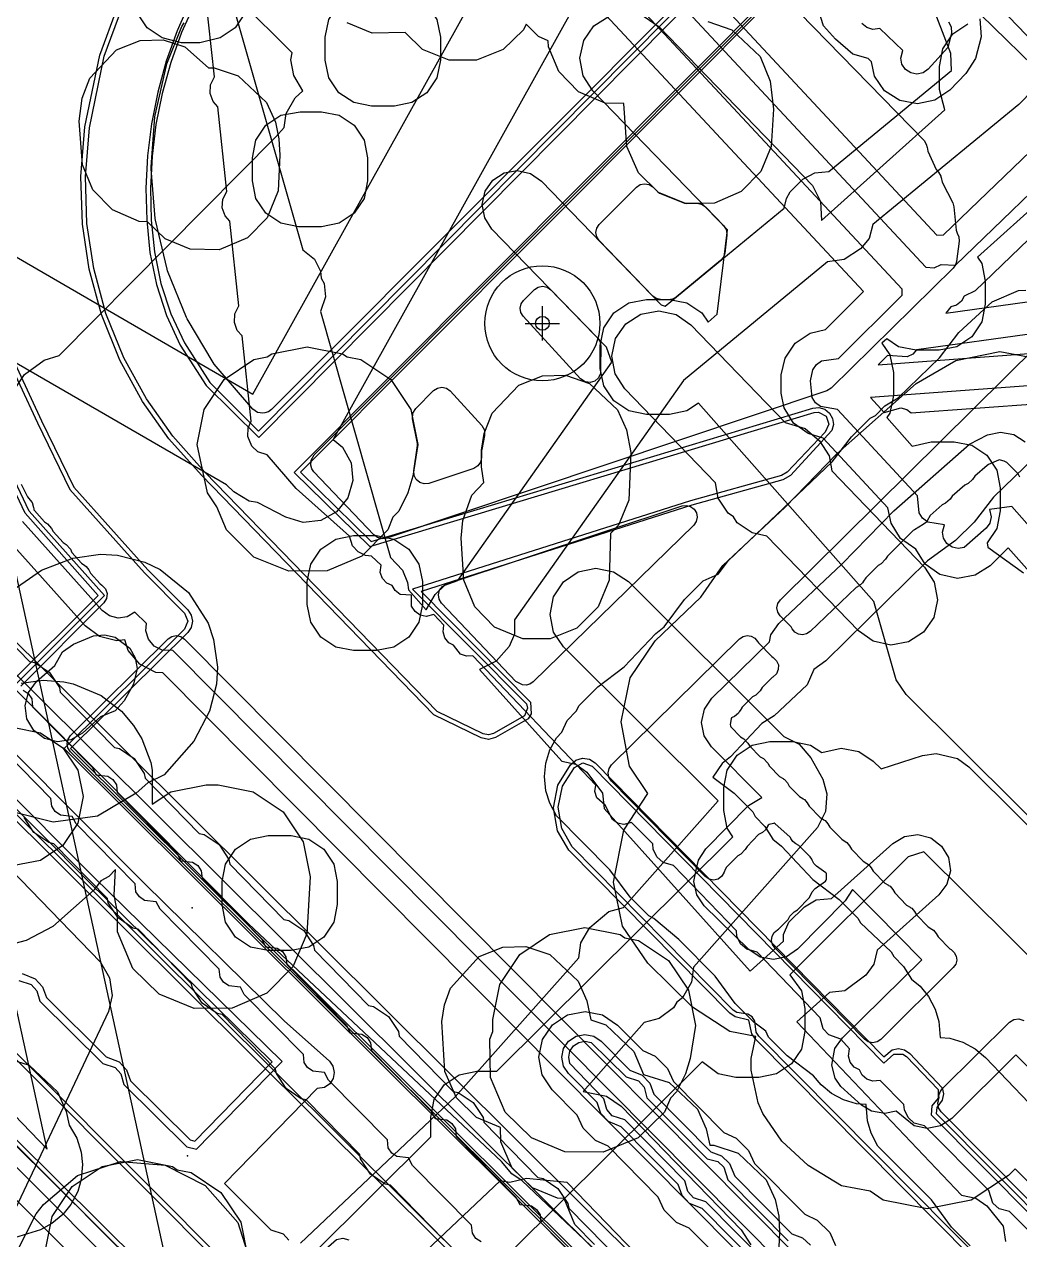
# Model space of a CAD drawing. Header units: metres. Extents: x -2677 to -840, y 169 to 1487.
# Drawn here: x -2534.5 to -2491.3, y 538.4 to 591.2 of the extents above; entities that cross this region are included whole.
import ezdxf

# ---------------------------------------------------------------- set-up
doc = ezdxf.new("R2010")
doc.units = ezdxf.units.M
for name, color, linetype in [('AI_GREENING_ALLOWED_ZONE', 4, 'Continuous'), ('AI_GREENING_EXCLUSIONS', 1, 'Continuous'), ('AI_GREENING_LAWN', 82, 'Continuous'), ('AI_GREENING_REJECTED', 6, 'Continuous'), ('AI_GREENING_TREES', 3, 'Continuous')]:
    doc.layers.add(name, color=color, linetype=linetype)

# ---------------------------------------------------------------- blocks, each defined once
blk = doc.blocks.new('AI_TREE')
for p, q in [((0, -0.3), (0, 0.3)), ((-0.3, 0), (0.3, 0))]:
    blk.add_line(p, q)
for radius in [1, 0.12]:
    blk.add_circle((0, 0), radius)

msp = doc.modelspace()

# ---------------------------------------------------------------- linework, layer by layer
at = {"layer": 'AI_GREENING_ALLOWED_ZONE'}
for points in [[(-2506.221, 579.38), (-2506.379, 579.293), (-2506.558, 579.267), (-2506.893, 579.28), (-2507.077, 579.323), (-2507.232, 579.432), (-2509.561, 581.842), (-2509.666, 582.004), (-2509.702, 582.194), (-2509.663, 582.382), (-2509.556, 582.543), (-2507.935, 584.169), (-2507.774, 584.277), (-2507.584, 584.316), (-2507.394, 584.279), (-2507.232, 584.174), (-2507.012, 583.959), (-2506.932, 583.907), (-2505.858, 583.474), (-2505.762, 583.456), (-2505.312, 583.462), (-2505.113, 583.424), (-2504.946, 583.31), (-2504.143, 582.481), (-2504.028, 582.292), (-2504.006, 582.071), (-2504.102, 581.301), (-2504.16, 581.122), (-2504.281, 580.977), (-2506.221, 579.38)], [(-2509.507, 576.232), (-2509.509, 576.06), (-2509.596, 575.871), (-2509.752, 575.734), (-2509.95, 575.672), (-2510.156, 575.695), (-2510.162, 575.697), (-2510.371, 575.834), (-2512.86, 578.553), (-2512.96, 578.714), (-2512.991, 578.901), (-2512.952, 579.086), (-2512.846, 579.243), (-2512.377, 579.713), (-2512.213, 579.822), (-2512.02, 579.86), (-2511.827, 579.82), (-2511.664, 579.708), (-2509.625, 577.603), (-2509.518, 577.436), (-2509.484, 577.241), (-2509.51, 576.316), (-2509.503, 576.232), (-2509.507, 576.232)], [(-2516.964, 571.288), (-2517.166, 571.264), (-2517.36, 571.322), (-2517.516, 571.453), (-2517.607, 571.635), (-2517.618, 571.837), (-2517.452, 572.93), (-2517.454, 573.016), (-2517.669, 574.092), (-2517.657, 574.335), (-2517.532, 574.543), (-2516.758, 575.32), (-2516.591, 575.43), (-2516.393, 575.467), (-2516.198, 575.422), (-2516.035, 575.305), (-2514.663, 573.809), (-2514.55, 573.605), (-2514.542, 573.372), (-2514.666, 572.755), (-2514.671, 572.706), (-2514.672, 572.415), (-2514.714, 572.214), (-2514.835, 572.047), (-2515.013, 571.942), (-2516.964, 571.288)]]:
    msp.add_lwpolyline(points, close=True, dxfattribs=at)
at = {"layer": 'AI_GREENING_EXCLUSIONS'}
for points in [[(-2537.711, 582.759), (-2524.606, 575.172), (-2506.456, 607.801)], [(-2537.711, 582.759), (-2524.606, 575.172), (-2506.456, 607.801)], [(-2501.846, 607.86), (-2521.126, 573.199), (-2520.717, 572.869), (-2520.343, 572.184), (-2520.26, 571.408), (-2520.48, 570.66), (-2520.97, 570.052), (-2521.655, 569.678), (-2522.431, 569.595), (-2523.179, 569.815), (-2524.414, 570.461), (-2524.772, 570.517), (-2525.439, 570.923), (-2525.761, 571.218), (-2537.219, 577.852), (-2528.494, 537.945)], [(-2501.846, 607.86), (-2521.126, 573.199), (-2520.717, 572.869), (-2520.343, 572.184), (-2520.26, 571.408), (-2520.48, 570.66), (-2520.97, 570.052), (-2521.655, 569.678), (-2522.431, 569.595), (-2523.179, 569.815), (-2524.414, 570.461), (-2524.772, 570.517), (-2525.439, 570.923), (-2525.761, 571.218), (-2537.219, 577.852), (-2528.494, 537.945)], [(-2515.936, 604.679), (-2494.88, 582.076), (-2494.594, 582.088), (-2489.666, 586.832)], [(-2517.213, 604.143), (-2495.359, 580.683), (-2494.998, 580.653), (-2494.695, 580.808), (-2494.082, 580.777), (-2488.764, 585.896)], [(-2487.701, 565.84), (-2491.634, 570.282), (-2492.605, 570.155), (-2492.523, 569.832), (-2492.582, 569.566), (-2492.739, 569.342), (-2493.692, 568.504), (-2493.961, 568.456), (-2494.227, 568.515), (-2494.451, 568.672), (-2494.598, 568.902), (-2494.645, 569.171), (-2494.55, 569.489), (-2495.274, 569.609), (-2495.511, 569.779), (-2495.654, 570.012), (-2495.733, 570.754), (-2499.206, 574.501), (-2499.936, 574.631), (-2500.157, 574.791), (-2500.3, 575.024), (-2500.383, 575.746), (-2500.276, 576.231), (-2500.123, 576.458), (-2499.896, 576.609), (-2499.157, 576.713), (-2496.391, 579.464), (-2496.388, 579.734), (-2518.242, 603.194)], [(-2488.675, 564.979), (-2491.781, 568.487), (-2492.562, 567.711), (-2493.221, 567.292), (-2493.989, 567.156), (-2494.751, 567.325), (-2495.39, 567.773), (-2495.39, 567.773), (-2495.805, 568.424), (-2496.464, 568.895), (-2496.873, 569.56), (-2497.011, 570.221), (-2499.826, 573.258), (-2500.478, 573.45), (-2501.11, 573.907), (-2501.519, 574.572), (-2501.657, 575.211), (-2501.657, 576.003), (-2501.475, 576.732), (-2501.04, 577.38), (-2500.39, 577.811), (-2499.732, 577.976), (-2498.068, 579.63), (-2518.86, 601.949)], [(-2534.967, 575.376), (-2534.537, 576.027), (-2533.684, 576.651), (-2533.021, 576.851), (-2523.61, 586.353), (-2523.253, 586.753), (-2523.167, 587.369), (-2522.772, 588.042), (-2522.436, 588.345), (-2522.836, 589.011), (-2522.954, 589.706), (-2522.897, 590.002), (-2527.505, 594.598), (-2528.259, 594.667), (-2528.925, 595.017), (-2532.556, 595.623), (-2537.928, 590.303)], [(-2527.516, 591.82), (-2527.897, 590.962), (-2528.371, 589.639), (-2528.745, 588.289), (-2529.018, 586.916), (-2529.189, 585.527), (-2529.257, 584.127), (-2529.222, 582.723), (-2529.222, 582.723), (-2529.083, 581.325), (-2528.799, 579.929), (-2528.357, 578.583), (-2527.763, 577.296), (-2526.636, 575.54), (-2524.357, 573.282), (-2503.237, 594.617)], [(-2527.413, 591.56), (-2527.712, 590.888), (-2528.18, 589.579), (-2528.55, 588.242), (-2528.82, 586.884), (-2528.989, 585.51), (-2529.057, 584.125), (-2529.023, 582.735), (-2529.023, 582.735), (-2528.885, 581.355), (-2528.605, 579.98), (-2528.171, 578.656), (-2527.587, 577.391), (-2526.483, 575.67), (-2524.358, 573.565), (-2503.379, 594.757)], [(-2525.534, 592.306), (-2522.435, 581.433), (-2521.937, 581.038), (-2521.67, 580.517), (-2521.645, 580.213), (-2521.518, 579.983), (-2521.454, 579.401), (-2521.674, 578.766), (-2518.626, 568.071), (-2518.112, 567.52), (-2517.886, 566.978), (-2517.853, 566.656), (-2517.078, 565.792), (-2516.693, 566.459), (-2516.269, 566.862), (-2515.696, 567.072), (-2509.012, 576.554), (-2509.238, 577.203), (-2514.218, 582.343), (-2514.535, 582.835), (-2514.64, 583.411), (-2514.517, 583.983), (-2514.184, 584.464), (-2513.693, 584.782), (-2513.117, 584.887), (-2512.545, 584.764), (-2512.063, 584.431), (-2506.869, 579.056), (-2506.698, 578.988), (-2501.524, 583.245), (-2501.423, 583.669), (-2501.264, 583.958), (-2500.703, 584.518), (-2500.187, 584.794), (-2499.579, 584.845), (-2494.249, 589.23), (-2494.282, 589.968), (-2496.15, 594.846)], [(-2501.508, 592.88), (-2522.535, 571.77), (-2519.467, 568.766), (-2500.278, 574.559), (-2500.012, 574.586), (-2499.756, 574.511), (-2499.546, 574.345), (-2499.414, 574.113), (-2499.378, 573.848), (-2499.444, 573.589), (-2501.25, 571.637), (-2501.578, 571.437), (-2505.535, 570.342), (-2517.297, 566.595), (-2512.538, 561.785), (-2512.518, 561.274), (-2512.647, 561.049), (-2514.061, 560.243), (-2514.37, 560.162), (-2514.683, 560.226), (-2516.75, 561.232), (-2526.841, 571.643), (-2528.255, 573.219), (-2529.403, 574.842), (-2530.391, 576.646), (-2531.186, 578.623), (-2531.721, 580.603), (-2532.017, 582.556), (-2532.09, 584.624), (-2531.906, 586.791), (-2531.265, 589.897), (-2530.498, 591.995)], [(-2501.65, 593.021), (-2522.816, 571.766), (-2519.52, 568.538), (-2500.221, 574.368), (-2500.031, 574.387), (-2499.698, 574.215), (-2499.578, 573.86), (-2499.738, 573.521), (-2501.397, 571.773), (-2501.632, 571.63), (-2505.592, 570.534), (-2517.674, 566.688), (-2512.721, 561.705), (-2512.679, 561.524), (-2512.799, 561.179), (-2514.155, 560.42), (-2514.376, 560.361), (-2514.599, 560.407), (-2516.607, 561.371), (-2526.697, 571.782), (-2528.091, 573.334), (-2529.239, 574.957), (-2530.215, 576.742), (-2530.993, 578.676), (-2531.523, 580.632), (-2531.819, 582.585), (-2531.89, 584.631), (-2531.71, 586.75), (-2531.069, 589.857), (-2530.31, 591.926)], [(-2488.938, 536.829), (-2491.722, 539.635), (-2492.182, 539.76), (-2492.451, 540.003), (-2492.63, 540.55), (-2495.416, 543.36), (-2495.871, 543.485), (-2496.139, 543.728), (-2496.298, 544.06), (-2496.318, 544.289), (-2497.355, 545.335), (-2497.666, 545.297), (-2497.925, 545.384), (-2498.131, 545.563), (-2498.247, 545.796), (-2498.476, 545.919), (-2498.649, 546.13), (-2498.727, 546.392), (-2498.676, 546.707), (-2499.06, 547.135), (-2499.587, 547.314), (-2499.83, 547.583), (-2499.955, 548.064), (-2502.697, 550.91), (-2503.144, 551.036), (-2503.413, 551.278), (-2503.572, 551.61), (-2503.592, 551.839), (-2506.334, 554.685), (-2506.781, 554.811), (-2507.05, 555.053), (-2507.209, 555.386), (-2507.229, 555.614), (-2508.16, 556.551), (-2508.492, 556.465), (-2508.758, 556.525), (-2508.981, 556.683), (-2509.293, 557.301), (-2509.669, 557.626), (-2509.745, 557.888), (-2509.708, 558.174), (-2515.047, 563.795), (-2515.328, 563.773), (-2515.587, 563.862), (-2515.895, 564.252), (-2516.099, 564.364), (-2516.271, 564.577), (-2516.347, 564.839), (-2516.31, 565.125), (-2516.747, 565.585), (-2517.075, 565.502), (-2517.341, 565.562), (-2517.564, 565.72), (-2517.71, 565.951), (-2517.71, 566.423), (-2518.202, 566.46), (-2518.42, 566.625), (-2518.552, 566.85), (-2518.788, 566.957), (-2518.975, 567.156), (-2519.071, 567.412), (-2519.041, 567.73), (-2519.452, 568.13), (-2519.709, 568.15), (-2520.041, 568.309), (-2520.284, 568.578), (-2520.409, 568.998), (-2522.722, 571.068), (-2523.984, 572.534), (-2524.388, 572.659), (-2524.657, 572.902), (-2524.835, 573.332), (-2524.816, 573.706), (-2524.684, 573.998), (-2525.082, 577.708), (-2525.285, 577.937), (-2525.41, 578.287), (-2525.391, 578.661), (-2525.221, 579.005), (-2525.609, 582.684), (-2525.812, 582.913), (-2525.938, 583.263), (-2525.918, 583.638), (-2525.748, 583.981), (-2526.137, 587.66), (-2526.34, 587.889), (-2526.465, 588.239), (-2526.446, 588.614), (-2526.275, 588.957), (-2526.674, 592.535)], [(-2493.017, 591.48), (-2492.961, 590.701), (-2493.202, 589.753), (-2493.628, 589.099), (-2494.327, 588.384), (-2494.971, 587.943), (-2495.734, 587.781), (-2496.501, 587.925), (-2497.155, 588.351), (-2497.596, 588.995), (-2497.725, 589.607), (-2497.872, 589.75), (-2498.541, 589.951), (-2499.295, 590.59), (-2499.807, 591.179), (-2500.035, 591.863)], [(-2459.156, 592.177), (-2460.451, 590.375), (-2460.192, 588.807), (-2460.679, 586.846), (-2462.074, 584.942), (-2463.721, 583.896), (-2464.256, 583.654), (-2466.116, 583.374), (-2467.949, 583.802), (-2469.494, 584.876), (-2469.721, 585.109), (-2474.546, 580.311), (-2476.173, 579.234), (-2478.088, 578.862), (-2480.341, 579.345), (-2481.961, 580.431), (-2483.917, 582.393), (-2484.355, 583.053), (-2484.689, 583.274), (-2490.142, 588.884), (-2492.984, 591.664)], [(-2504.844, 591.36), (-2503.794, 591.008), (-2502.57, 589.849), (-2502.123, 588.774), (-2501.99, 587.557), (-2502.084, 585.931), (-2502.537, 584.847), (-2503.392, 583.97), (-2504.543, 583.472), (-2505.812, 583.455), (-2506.977, 583.925), (-2507.854, 584.78), (-2508.352, 585.931), (-2508.496, 587.794), (-2509.303, 587.811), (-2510.454, 588.309), (-2511.309, 589.186), (-2511.762, 590.27), (-2511.779, 590.528), (-2512.196, 590.719), (-2512.73, 591.254), (-2512.849, 591.01), (-2513.726, 590.155), (-2514.891, 589.685), (-2516.079, 589.685), (-2517.244, 590.155), (-2517.994, 590.883), (-2519.421, 590.851), (-2519.421, 590.851), (-2520.505, 591.304)], [(-2481.635, 547.61), (-2496.225, 562.105), (-2496.661, 562.752), (-2497.625, 566.156), (-2505.237, 574.78), (-2505.746, 574.44), (-2506.511, 574.288), (-2507.511, 574.288), (-2508.276, 574.44), (-2508.925, 574.874), (-2509.359, 575.523), (-2509.511, 576.288), (-2509.511, 577.288), (-2509.511, 577.288), (-2509.359, 578.053), (-2508.925, 578.702), (-2508.276, 579.136), (-2507.511, 579.288), (-2506.511, 579.288), (-2505.746, 579.136), (-2505.097, 578.702), (-2504.822, 578.29), (-2504.433, 578.639), (-2503.977, 582.309), (-2509.831, 588.352), (-2510.255, 589.007), (-2510.395, 589.775), (-2510.23, 590.538), (-2509.787, 591.18), (-2509.131, 591.603)], [(-2507.6, 591.579), (-2506.959, 591.135), (-2500.295, 584.242), (-2499.945, 583.544), (-2499.895, 582.72), (-2494.542, 587.532), (-2494.772, 588.414), (-2494.772, 589.414), (-2494.62, 590.179), (-2494.186, 590.828), (-2493.537, 591.262)], [(-2494.38, 591.354), (-2494.271, 591.136), (-2494.251, 590.863), (-2494.409, 590.236), (-2495.257, 589.292), (-2495.482, 589.138), (-2495.749, 589.081), (-2496.018, 589.132), (-2496.247, 589.281), (-2496.401, 589.506), (-2496.457, 589.773), (-2496.369, 590.1), (-2497.361, 591.068), (-2497.67, 591.02), (-2497.931, 591.099), (-2498.143, 591.272)], [(-2489.434, 589.689), (-2491.319, 587.756), (-2497.666, 582.534), (-2497.832, 581.939), (-2498.203, 581.486), (-2498.909, 581.02), (-2499.636, 580.913), (-2505.902, 575.758), (-2513.239, 565.351), (-2513.242, 564.733), (-2513.479, 564.198), (-2514.037, 563.562), (-2514.755, 563.2), (-2511.189, 559.22), (-2510.569, 559.083), (-2510.101, 558.731), (-2509.417, 557.822), (-2509.338, 557.155), (-2503.002, 550.084), (-2501.549, 551.386), (-2501.546, 551.674), (-2501.318, 552.213), (-2500.632, 552.887), (-2500.128, 553.185), (-2499.47, 553.247), (-2496.799, 555.64), (-2496.295, 555.938), (-2495.716, 556.021), (-2495.149, 555.875), (-2494.681, 555.524), (-2494.383, 555.02), (-2494.3, 554.441), (-2494.446, 553.874), (-2494.797, 553.406), (-2497.48, 551.003), (-2497.618, 550.383), (-2497.969, 549.915), (-2498.878, 549.231), (-2499.546, 549.152), (-2500.967, 547.88), (-2493.81, 540.343), (-2493.186, 540.223), (-2492.708, 539.885), (-2491.998, 538.996), (-2491.9, 538.331)], [(-2487.123, 586.515), (-2493.121, 581.118), (-2492.937, 580.842), (-2492.785, 580.077), (-2492.785, 579.077), (-2492.937, 578.312), (-2493.371, 577.663), (-2494.02, 577.229), (-2494.785, 577.077), (-2495.785, 577.077), (-2496.55, 577.229), (-2497.064, 577.573), (-2497.272, 577.386), (-2496.929, 576.872), (-2496.777, 576.107), (-2496.777, 575.107), (-2496.929, 574.342), (-2497.055, 574.154), (-2495.952, 572.905), (-2495.131, 573.095), (-2494.131, 573.095), (-2493.366, 572.943), (-2492.717, 572.509), (-2492.283, 571.86), (-2492.131, 571.095), (-2492.131, 570.095), (-2492.283, 569.33), (-2492.701, 568.705), (-2492.675, 568.514), (-2491.125, 567.4)], [(-2453.052, 475.184), (-2563.255, 584.829)], [(-2452.91, 475.325), (-2563.114, 584.97)], [(-2487.793, 584.887), (-2493.222, 579.662), (-2493.701, 579.425), (-2493.818, 579.211), (-2494.031, 579.039), (-2494.284, 578.965), (-2494.499, 578.686), (-2490.963, 579.179)], [(-2534.787, 549.684), (-2534.238, 549.505), (-2533.995, 549.237), (-2533.87, 548.777), (-2531.136, 546.07), (-2530.588, 545.891), (-2530.345, 545.622), (-2530.22, 545.162), (-2527.486, 542.456), (-2527.054, 542.346), (-2523.331, 546.154), (-2531.535, 554.188), (-2561.01, 583.752)], [(-2493.437, 538.153), (-2494.248, 538.963), (-2495.124, 540.147), (-2497.444, 542.485), (-2497.741, 543.039), (-2497.905, 543.581), (-2497.951, 544.286), (-2498.382, 544.316), (-2498.939, 544.488), (-2499.465, 544.769), (-2499.92, 545.147), (-2500.241, 545.541), (-2501.385, 546.406), (-2502.195, 547.217), (-2502.322, 547.471), (-2502.836, 547.872), (-2503.646, 548.683), (-2504.522, 549.868), (-2506.105, 551.468), (-2507.179, 552.376), (-2507.408, 552.492), (-2508.218, 553.303), (-2509.094, 554.488), (-2511.42, 556.84), (-2511.709, 557.384), (-2511.873, 557.923), (-2511.935, 558.544), (-2511.876, 559.126), (-2511.698, 559.709), (-2511.42, 560.225), (-2511.182, 560.474), (-2510.955, 560.984), (-2510.955, 560.984), (-2510.556, 561.382), (-2510.433, 561.629), (-2509.623, 562.439), (-2508.47, 563.308), (-2507.095, 564.763), (-2506.73, 565.059), (-2505.854, 566.242), (-2505.043, 567.052), (-2504.385, 567.348), (-2503.937, 567.937), (-2499.439, 572.23), (-2498.592, 573.317), (-2497.782, 574.127), (-2497.554, 574.243), (-2497.143, 574.655), (-2496.571, 575.002), (-2494.77, 576.752), (-2493.925, 577.84), (-2492.48, 579.184), (-2491.341, 579.674), (-2491.025, 579.688)], [(-2549.611, 559.057), (-2533.553, 542.355), (-2541.672, 579.492)], [(-2549.611, 559.057), (-2533.553, 542.355), (-2541.672, 579.492)], [(-2490.545, 577.824), (-2495.769, 577.096), (-2495.93, 576.912), (-2496.175, 576.792), (-2497.032, 576.852), (-2497.441, 576.446), (-2490.494, 576.965)], [(-2535.505, 577.219), (-2533.974, 573.915), (-2532.559, 571.015), (-2529.315, 567.394), (-2527.581, 565.652), (-2527.435, 565.298), (-2527.582, 564.945), (-2532.812, 559.76), (-2491.348, 518.509)], [(-2535.319, 577.293), (-2533.793, 574.002), (-2532.392, 571.128), (-2529.167, 567.528), (-2527.439, 565.793), (-2527.288, 565.566), (-2527.235, 565.298), (-2527.289, 565.03), (-2527.441, 564.804), (-2532.533, 559.764), (-2491.207, 518.65)], [(-2481.852, 531.743), (-2491.48, 541.493), (-2491.77, 541.205), (-2493.395, 540.126), (-2495.31, 539.751), (-2497.222, 540.137), (-2497.791, 540.52), (-2499.031, 540.753), (-2499.031, 540.753), (-2500.474, 541.643), (-2501.628, 542.694), (-2502.452, 543.895), (-2502.649, 544.356), (-2502.951, 545.781), (-2502.957, 546.283), (-2502.754, 547.242), (-2503.878, 547.456), (-2505.509, 548.525), (-2507.445, 550.427), (-2508.543, 552.039), (-2508.94, 553.949), (-2508.49, 556.22), (-2507.451, 557.806), (-2508.239, 559.002), (-2508.608, 560.918), (-2508.215, 562.829), (-2507.121, 564.444), (-2505.138, 566.349), (-2504.182, 567.722), (-2501.482, 570.258), (-2499.212, 572.588), (-2495.783, 575.624), (-2494.056, 576.623), (-2492.146, 577.019), (-2490.229, 576.654)], [(-2535.267, 562.203), (-2531.064, 566.414), (-2534.324, 570.077), (-2537.353, 576.458)], [(-2535.267, 562.485), (-2531.333, 566.415), (-2534.504, 569.989), (-2537.533, 576.373)], [(-2490.138, 575.587), (-2497.776, 575.017), (-2497.173, 574.367), (-2496.458, 574.566), (-2496.193, 574.499), (-2495.997, 574.354), (-2490.418, 574.758)], [(-2549.237, 573.911), (-2529.32, 553.903), (-2523.247, 547.923), (-2521.283, 546.174), (-2521.129, 545.949), (-2521.073, 545.681), (-2521.123, 545.413), (-2521.272, 545.184), (-2521.498, 545.03), (-2521.818, 544.983), (-2525.847, 540.862), (-2523.835, 538.841), (-2523.287, 538.662), (-2523.044, 538.394)], [(-2476.941, 531.752), (-2491.458, 546.45), (-2494.238, 543.687), (-2494.725, 543.363), (-2495.3, 543.251), (-2495.873, 543.367), (-2496.659, 543.995), (-2497.15, 543.892), (-2497.725, 544), (-2498.159, 544.267), (-2498.159, 544.267), (-2499.061, 545.073), (-2499.308, 545.434), (-2499.457, 545.999), (-2499.323, 546.719), (-2498.98, 547.193), (-2495.532, 550.576), (-2498.548, 553.633), (-2498.868, 553.145), (-2500.935, 551.04), (-2501.419, 550.711), (-2501.992, 550.592), (-2502.567, 550.701), (-2503.056, 551.022), (-2504.992, 552.923), (-2505.321, 553.407), (-2505.44, 553.98), (-2505.331, 554.555), (-2505.245, 554.909), (-2504.924, 555.399), (-2503.076, 557.28), (-2502.486, 557.631), (-2504.675, 559.833), (-2504.997, 560.321), (-2505.108, 560.896), (-2504.99, 561.469), (-2504.662, 561.954), (-2502.165, 564.398), (-2502.098, 564.709), (-2501.76, 565.195), (-2499.009, 567.781), (-2496.749, 570.101), (-2493.468, 572.999), (-2492.691, 573.4), (-2492.118, 573.519), (-2491.543, 573.41), (-2491.054, 573.088)], [(-2490.616, 572.446), (-2492.424, 570.689), (-2493.264, 569.609), (-2494.074, 568.799), (-2495.286, 567.924), (-2499.715, 563.569), (-2500.23, 563.192), (-2500.525, 562.534), (-2501.963, 561.185), (-2502.489, 560.854), (-2503.851, 559.408), (-2504.222, 559.109), (-2504.614, 558.521), (-2503.7, 557.821), (-2502.89, 557.01), (-2502.783, 556.805), (-2502.356, 556.377), (-2502.014, 555.825), (-2501.642, 555.524), (-2500.279, 554.073), (-2499.128, 553.201), (-2498.318, 552.39), (-2498.211, 552.185), (-2496.867, 550.924), (-2496.76, 550.719), (-2496.333, 550.291), (-2495.991, 549.739), (-2495.612, 549.431), (-2495.248, 548.986), (-2494.957, 548.438), (-2494.795, 547.903), (-2494.749, 547.196), (-2494.319, 547.168), (-2493.757, 546.994), (-2493.223, 546.706), (-2492.776, 546.336), (-2490.886, 544.355)], [(-2534.63, 549.978), (-2534.07, 549.754), (-2533.747, 549.404), (-2533.576, 548.935), (-2530.98, 546.364), (-2530.42, 546.14), (-2530.096, 545.79), (-2529.926, 545.321), (-2527.329, 542.75), (-2527.13, 542.697), (-2523.765, 546.138), (-2531.747, 553.976), (-2548.521, 570.857)], [(-2541.501, 570.944), (-2450.809, 480.716), (-2450.591, 480.547), (-2450.249, 480.479), (-2449.872, 480.562), (-2451.293, 482.052), (-2451.577, 482.483), (-2451.871, 483.208), (-2451.964, 483.697), (-2451.961, 484.461), (-2451.864, 484.949), (-2451.64, 485.489), (-2452.016, 485.948), (-2528.518, 563.046), (-2528.827, 563.073), (-2529.519, 563.432), (-2530.022, 564.03), (-2530.167, 564.487), (-2530.518, 564.437), (-2531.274, 564.631), (-2531.899, 565.099), (-2535.363, 568.96)], [(-2542.503, 570.53), (-2451.479, 479.972)], [(-2450.446, 485.766), (-2528.081, 564.025), (-2528.548, 564.033), (-2528.894, 564.213), (-2529.146, 564.512), (-2529.264, 564.884), (-2529.237, 565.191), (-2529.738, 565.696), (-2530.078, 565.491), (-2530.464, 565.436), (-2530.842, 565.532), (-2531.155, 565.766), (-2534.619, 569.628)], [(-2504.815, 533.304), (-2512.901, 540.966), (-2513.355, 541.271), (-2513.808, 541.814), (-2524.798, 552.142), (-2540.803, 568.239)], [(-2535.401, 566.402), (-2533.798, 567.513), (-2532.438, 568.044), (-2531.229, 568.214), (-2530.491, 568.171), (-2529.31, 567.866), (-2528.644, 567.544), (-2527.413, 566.543), (-2526.558, 565.206), (-2526.315, 564.508), (-2526.145, 563.299), (-2526.188, 562.561), (-2526.493, 561.38), (-2527.176, 560.089), (-2528.462, 558.622), (-2529.175, 558.271), (-2529.682, 557.819), (-2531.363, 556.829), (-2533.295, 556.558), (-2533.295, 556.558), (-2535.184, 557.047)], [(-2522.539, 538.269), (-2515.813, 544.628), (-2510.447, 550.668), (-2510.358, 551.316), (-2509.963, 551.99), (-2509.145, 552.682), (-2508.51, 552.849), (-2504.388, 557.488), (-2511.106, 564.181), (-2511.542, 564.828), (-2511.697, 565.593), (-2511.547, 566.359), (-2511.115, 567.009), (-2510.468, 567.445), (-2509.703, 567.6), (-2508.937, 567.45), (-2508.287, 567.019), (-2501.534, 560.29), (-2500.864, 559.949), (-2500.357, 559.355), (-2499.847, 558.436), (-2499.66, 557.798), (-2499.721, 557.02), (-2500.075, 556.325), (-2505.462, 550.257), (-2505.55, 549.605), (-2505.943, 548.93), (-2506.187, 548.745), (-2506.331, 548.497), (-2506.951, 548.024), (-2507.599, 547.852), (-2510.263, 544.853), (-2509.24, 544.657), (-2508.598, 544.214), (-2503.396, 538.844), (-2502.973, 538.188)], [(-2555.456, 567.151), (-2512.478, 524.035), (-2512.013, 523.118), (-2511.803, 522.361), (-2511.714, 521.58), (-2511.714, 521.58), (-2511.814, 520.459), (-2512.008, 519.823), (-2512.263, 519.334), (-2512.482, 519.182), (-2512.742, 519.122), (-2513.005, 519.164), (-2513.233, 519.302), (-2514.283, 521.283), (-2515.029, 522.218), (-2515.672, 523.209), (-2521.93, 529.813), (-2527.735, 535.387), (-2542.417, 549.934)], [(-2536.658, 565.947), (-2534.31, 563.545), (-2534.089, 563.5), (-2533.443, 563.061), (-2533.015, 562.409), (-2532.977, 562.21), (-2530.628, 559.808), (-2530.407, 559.763), (-2529.762, 559.324), (-2529.333, 558.672), (-2529.295, 558.473), (-2526.946, 556.071), (-2526.726, 556.026), (-2526.08, 555.587), (-2525.651, 554.935), (-2525.613, 554.736), (-2523.265, 552.334), (-2523.044, 552.289), (-2522.398, 551.85), (-2521.97, 551.198), (-2521.932, 550.999), (-2519.583, 548.597), (-2519.362, 548.552), (-2518.717, 548.113), (-2518.288, 547.461), (-2518.25, 547.262), (-2515.901, 544.86), (-2515.681, 544.815), (-2515.035, 544.376), (-2514.606, 543.724), (-2514.568, 543.525), (-2512.219, 541.123), (-2511.999, 541.078), (-2511.353, 540.639), (-2510.925, 539.987), (-2510.886, 539.788), (-2508.538, 537.386)], [(-2534.684, 562.602), (-2533.716, 562.731), (-2532.824, 562.658), (-2532.416, 562.576), (-2531.202, 562.065), (-2530.322, 561.387), (-2529.796, 560.765), (-2529.437, 560.191), (-2529.046, 559.151), (-2528.983, 558.817), (-2528.983, 557.343), (-2528.175, 557.883), (-2526.644, 558.187), (-2526.122, 558.182), (-2524.591, 557.878), (-2523.294, 557.01), (-2522.426, 555.713), (-2522.122, 554.182), (-2522.269, 551.715), (-2522.873, 550.27), (-2523.996, 549.126), (-2525.505, 548.479), (-2527.166, 548.463), (-2528.688, 549.083), (-2529.832, 550.206), (-2530.495, 551.792), (-2530.495, 552.635), (-2530.644, 553.385), (-2530.582, 554.5), (-2530.876, 554.206), (-2531.216, 554.006), (-2531.509, 553.626), (-2533.3, 552.023), (-2534.462, 551.421), (-2534.462, 551.421), (-2534.957, 551.283)], [(-2534.595, 562.302), (-2534.37, 562.149), (-2534.219, 561.921), (-2534.183, 561.582), (-2531.589, 558.949), (-2531.42, 558.622), (-2530.914, 558.565), (-2530.688, 558.412), (-2530.538, 558.184), (-2530.501, 557.845), (-2527.907, 555.212), (-2527.738, 554.885), (-2527.232, 554.828), (-2527.006, 554.675), (-2526.856, 554.447), (-2526.819, 554.108), (-2524.226, 551.475), (-2524.057, 551.148), (-2523.55, 551.091), (-2523.324, 550.938), (-2523.174, 550.71), (-2523.138, 550.371), (-2520.544, 547.738), (-2520.375, 547.411), (-2519.869, 547.354), (-2519.643, 547.201), (-2519.493, 546.973), (-2519.456, 546.634), (-2516.862, 544.001), (-2516.693, 543.674), (-2516.187, 543.617), (-2515.961, 543.464), (-2515.811, 543.236), (-2515.774, 542.897), (-2513.18, 540.264), (-2513.012, 539.937), (-2512.505, 539.88), (-2512.279, 539.727), (-2512.129, 539.499), (-2512.093, 539.16), (-2509.499, 536.527)], [(-2514.693, 538.317), (-2514.919, 538.47), (-2515.069, 538.699), (-2515.106, 539.038), (-2517.673, 541.644), (-2517.842, 541.97), (-2518.348, 542.027), (-2518.574, 542.181), (-2518.724, 542.409), (-2518.761, 542.748), (-2521.329, 545.354), (-2521.497, 545.681), (-2522.004, 545.738), (-2522.23, 545.891), (-2522.38, 546.119), (-2522.416, 546.458), (-2524.984, 549.065), (-2525.153, 549.391), (-2525.659, 549.448), (-2525.885, 549.602), (-2526.035, 549.83), (-2526.072, 550.169), (-2528.64, 552.775), (-2528.808, 553.101), (-2529.315, 553.159), (-2529.541, 553.312), (-2529.691, 553.54), (-2529.727, 553.879), (-2532.295, 556.485), (-2532.464, 556.812), (-2532.97, 556.869), (-2533.196, 557.022), (-2533.346, 557.251), (-2533.383, 557.589), (-2535.95, 560.196)], [(-2529.728, 530.1), (-2516.876, 542.877), (-2516.876, 543.735), (-2516.724, 544.5), (-2516.29, 545.149), (-2515.641, 545.583), (-2514.876, 545.735), (-2514.001, 545.735), (-2503.748, 555.929), (-2503.994, 556.298), (-2504.146, 557.063), (-2504.146, 558.063), (-2503.994, 558.828), (-2503.56, 559.477), (-2502.911, 559.911), (-2502.146, 560.063), (-2501.146, 560.063), (-2500.381, 559.911), (-2499.89, 559.583), (-2499.04, 559.784), (-2498.275, 559.629), (-2497.65, 559.216), (-2497.309, 558.884), (-2495.514, 559.459), (-2494.91, 559.554), (-2493.988, 559.333), (-2493.494, 558.973), (-2484.992, 550.527)], [(-2477.744, 521.873), (-2502.767, 547.127), (-2502.92, 547.359), (-2503.051, 547.96), (-2503.653, 548.097), (-2503.884, 548.253), (-2510.875, 555.352), (-2511.365, 556.189), (-2511.544, 557.184), (-2511.355, 558.173), (-2510.804, 559.05), (-2510.578, 559.257), (-2510.286, 559.348), (-2509.984, 559.306), (-2509.728, 559.138), (-2497.191, 546.367), (-2496.826, 546.662), (-2496.557, 546.717), (-2496.286, 546.664), (-2496.058, 546.511), (-2494.648, 545.017), (-2494.595, 544.749), (-2494.649, 544.481), (-2494.891, 544.165), (-2494.912, 543.898), (-2479.479, 528.371)], [(-2477.602, 522.014), (-2502.625, 547.267), (-2502.734, 547.433), (-2502.79, 547.91), (-2502.908, 548.102), (-2503.099, 548.222), (-2503.576, 548.282), (-2503.742, 548.393), (-2510.732, 555.492), (-2511.19, 556.285), (-2511.346, 557.21), (-2511.161, 558.126), (-2510.639, 558.936), (-2510.27, 559.148), (-2509.871, 558.999), (-2497.184, 546.089), (-2496.749, 546.478), (-2496.363, 546.479), (-2496.199, 546.369), (-2494.833, 544.941), (-2494.834, 544.558), (-2495.097, 544.235), (-2495.14, 543.844), (-2479.54, 528.148)], [(-2537.734, 557.18), (-2531.236, 550.472), (-2530.836, 549.802), (-2530.722, 549.03), (-2530.884, 548.335), (-2536.057, 537.414)], [(-2516.312, 538.41), (-2518.634, 540.785), (-2518.855, 540.83), (-2519.5, 541.268), (-2519.929, 541.921), (-2519.967, 542.12), (-2522.29, 544.495), (-2522.51, 544.54), (-2523.156, 544.979), (-2523.584, 545.631), (-2523.623, 545.83), (-2525.945, 548.205), (-2526.166, 548.251), (-2526.811, 548.689), (-2527.24, 549.341), (-2527.278, 549.541), (-2529.601, 551.916), (-2529.821, 551.961), (-2530.467, 552.4), (-2530.895, 553.052), (-2530.934, 553.251), (-2533.256, 555.626), (-2533.477, 555.672), (-2534.122, 556.11), (-2534.551, 556.762)], [(-2487.811, 547.689), (-2495.451, 555.279), (-2496.137, 555.059), (-2501.276, 549.93), (-2500.77, 549.232), (-2500.618, 548.467), (-2500.618, 547.467), (-2500.77, 546.702), (-2501.204, 546.053), (-2501.853, 545.619), (-2502.618, 545.467), (-2503.618, 545.467), (-2504.383, 545.619), (-2505.091, 546.141), (-2527.855, 523.529)], [(-2509.768, 538.202), (-2510.623, 539.079), (-2511.083, 540.198), (-2511.377, 540.215), (-2512.461, 540.668), (-2513.338, 541.523), (-2513.836, 542.674), (-2513.853, 543.289), (-2514.887, 543.722), (-2515.764, 544.577), (-2516.262, 545.728), (-2516.394, 547.899), (-2516.394, 547.899), (-2516.277, 548.626), (-2516.016, 549.35), (-2514.778, 550.723), (-2513.748, 551.13), (-2512.754, 551.157), (-2511.704, 550.805), (-2510.48, 549.646), (-2510.094, 548.79), (-2509.93, 547.977), (-2509.278, 547.751), (-2508.054, 546.592), (-2507.628, 545.59), (-2506.518, 545.24), (-2505.294, 544.081), (-2504.908, 543.225), (-2504.755, 542.517), (-2504.571, 542.522), (-2503.521, 542.17), (-2502.297, 541.011), (-2501.911, 540.155), (-2501.756, 539.436), (-2501.717, 538.719), (-2501.794, 537.174)], [(-2514.501, 521.106), (-2542.475, 549.171)], [(-2503.468, 536.705), (-2505.653, 538.913), (-2506.194, 539.16), (-2506.734, 539.7), (-2506.991, 540.266), (-2509.176, 542.474), (-2509.717, 542.721), (-2510.257, 543.261), (-2510.514, 543.827), (-2511.606, 544.93), (-2512.036, 545.581), (-2512.184, 546.347), (-2512.028, 547.112), (-2511.591, 547.758), (-2511.591, 547.758), (-2510.94, 548.189), (-2510.173, 548.337), (-2509.409, 548.18), (-2508.762, 547.743), (-2507.669, 546.638), (-2507.128, 546.391), (-2506.587, 545.851), (-2506.33, 545.285), (-2504.145, 543.077), (-2503.604, 542.83), (-2503.064, 542.29), (-2502.807, 541.724), (-2500.622, 539.516), (-2500.081, 539.269), (-2499.541, 538.729), (-2499.284, 538.163)], [(-2515.336, 520.528), (-2542.48, 547.759)], [(-2502.606, 537.258), (-2505.087, 539.765), (-2505.635, 539.989), (-2505.959, 540.339), (-2506.129, 540.819), (-2508.61, 543.326), (-2509.158, 543.55), (-2509.482, 543.9), (-2509.653, 544.38), (-2510.895, 545.633), (-2511.11, 545.959), (-2511.184, 546.342), (-2511.106, 546.724), (-2510.887, 547.048), (-2510.562, 547.263), (-2510.562, 547.263), (-2510.179, 547.337), (-2509.796, 547.259), (-2509.473, 547.04), (-2508.235, 545.786), (-2507.687, 545.562), (-2507.363, 545.213), (-2507.192, 544.732), (-2504.712, 542.225), (-2504.243, 542.055), (-2503.893, 541.731), (-2503.669, 541.171), (-2501.188, 538.664), (-2500.719, 538.493), (-2500.37, 538.17)], [(-2502.312, 537.415), (-2504.928, 540.059), (-2505.467, 540.238), (-2505.71, 540.506), (-2505.835, 540.976), (-2508.452, 543.62), (-2508.991, 543.799), (-2509.233, 544.068), (-2509.359, 544.537), (-2510.832, 546.072), (-2510.884, 546.34), (-2510.829, 546.608), (-2510.676, 546.834), (-2510.448, 546.985), (-2510.18, 547.037), (-2510.18, 547.037), (-2509.913, 546.982), (-2508.393, 545.492), (-2507.854, 545.313), (-2507.612, 545.045), (-2507.486, 544.575), (-2504.87, 541.931), (-2504.41, 541.806), (-2504.142, 541.563), (-2503.963, 541.014), (-2501.347, 538.37)], [(-2535.429, 546.345), (-2534.327, 545.995), (-2533.103, 544.836), (-2532.717, 543.98), (-2532.586, 543.387), (-2532.259, 542.833), (-2532.068, 542.222), (-2532.009, 541.679), (-2532.068, 541.035), (-2532.222, 540.51), (-2532.524, 539.936), (-2532.865, 539.514), (-2533.343, 539.113), (-2533.841, 538.84), (-2535.157, 538.442)], [(-2533.629, 537.894), (-2533.325, 539.425), (-2532.457, 540.722), (-2531.16, 541.59), (-2529.629, 541.894), (-2528.098, 541.59), (-2527.899, 541.456), (-2527.899, 541.456), (-2527.296, 541.337), (-2525.999, 540.469), (-2525.131, 539.172), (-2524.827, 537.641)], [(-2506.268, 536.061), (-2510.958, 540.901), (-2512.717, 541.068), (-2513.45, 540.902), (-2513.859, 540.972), (-2519.728, 535.422)], [(-2522.248, 537.299), (-2520.975, 538.427), (-2520.706, 538.473), (-2520.44, 538.412)]]:
    msp.add_lwpolyline(points, dxfattribs=at)
for points in [[(-2525.378, 591.089), (-2526.027, 590.655), (-2526.921, 590.434), (-2527.713, 590.434), (-2528.557, 590.655), (-2529.206, 591.089), (-2529.64, 591.738), (-2529.792, 592.503), (-2529.792, 593.503), (-2529.64, 594.268), (-2529.206, 594.917), (-2528.557, 595.351), (-2527.792, 595.503), (-2526.792, 595.503), (-2526.027, 595.351), (-2525.378, 594.917), (-2524.944, 594.268), (-2524.792, 593.503), (-2524.792, 592.503), (-2524.944, 591.738), (-2525.378, 591.089)], [(-2517.047, 588.271), (-2517.696, 587.837), (-2518.461, 587.685), (-2519.461, 587.685), (-2520.226, 587.837), (-2520.875, 588.271), (-2521.309, 588.92), (-2521.461, 589.685), (-2521.461, 590.685), (-2521.309, 591.45), (-2520.875, 592.099), (-2520.226, 592.533), (-2519.461, 592.685), (-2518.461, 592.685), (-2517.696, 592.533), (-2517.047, 592.099), (-2516.613, 591.45), (-2516.461, 590.685), (-2516.461, 589.685), (-2516.613, 588.92), (-2517.047, 588.271)], [(-2526.542, 589.344), (-2526.292, 589.351), (-2525.242, 588.999), (-2524.018, 587.84), (-2523.632, 586.984), (-2523.477, 586.265), (-2523.438, 585.548), (-2523.515, 584.003), (-2523.985, 582.838), (-2524.84, 581.961), (-2526.072, 581.446), (-2527.341, 581.463), (-2528.425, 581.916), (-2529.19, 582.659), (-2529.558, 582.676), (-2530.709, 583.174), (-2531.564, 584.051), (-2532.017, 585.135), (-2532.162, 587.035), (-2532.032, 588.033), (-2531.693, 588.908), (-2530.533, 590.13), (-2529.503, 590.537), (-2528.509, 590.564), (-2527.56, 590.264), (-2526.542, 589.344)], [(-2520.861, 582.594), (-2521.627, 582.442), (-2522.627, 582.442), (-2523.392, 582.594), (-2524.041, 583.028), (-2524.474, 583.677), (-2524.627, 584.442), (-2524.627, 585.442), (-2524.474, 586.207), (-2524.041, 586.856), (-2523.392, 587.29), (-2522.548, 587.443), (-2521.627, 587.442), (-2520.861, 587.29), (-2520.212, 586.856), (-2519.779, 586.207), (-2519.627, 585.442), (-2519.627, 584.442), (-2519.779, 583.677), (-2520.212, 583.028), (-2520.861, 582.594)], [(-2509.011, 576.824), (-2508.845, 577.586), (-2508.4, 578.227), (-2507.743, 578.649), (-2506.975, 578.788), (-2506.213, 578.622), (-2505.572, 578.177), (-2501.479, 573.934), (-2500.606, 573.675), (-2499.991, 573.135), (-2499.57, 572.48), (-2499.453, 571.834), (-2495.418, 567.651), (-2494.996, 566.995), (-2494.857, 566.227), (-2495.023, 565.464), (-2495.468, 564.823), (-2496.125, 564.401), (-2496.893, 564.263), (-2497.655, 564.429), (-2498.296, 564.874), (-2502.271, 568.994), (-2502.915, 569.133), (-2503.557, 569.577), (-2503.723, 569.834), (-2503.959, 569.996), (-2504.384, 570.651), (-2504.505, 571.31), (-2508.45, 575.399), (-2508.872, 576.056), (-2509.011, 576.824)], [(-2520.717, 576.922), (-2520.518, 576.788), (-2519.915, 576.669), (-2518.618, 575.801), (-2517.75, 574.504), (-2517.446, 572.973), (-2517.653, 571.602), (-2517.879, 570.877), (-2518.272, 570.087), (-2518.524, 569.817), (-2518.751, 569.273), (-2519.874, 568.129), (-2521.383, 567.482), (-2523.044, 567.466), (-2524.566, 568.086), (-2525.753, 569.273), (-2526.172, 570.275), (-2526.575, 570.877), (-2527.036, 572.973), (-2526.732, 574.504), (-2525.864, 575.801), (-2524.567, 576.669), (-2523.984, 576.784), (-2523.779, 576.922), (-2522.248, 577.226), (-2520.717, 576.922)], [(-2513.055, 575.555), (-2512.025, 575.962), (-2511.031, 575.989), (-2509.981, 575.637), (-2508.757, 574.478), (-2508.371, 573.622), (-2508.189, 572.633), (-2508.271, 570.56), (-2508.724, 569.476), (-2509.071, 569.107), (-2509.133, 567.084), (-2509.603, 565.919), (-2510.525, 564.997), (-2511.69, 564.527), (-2512.878, 564.527), (-2514.11, 565.042), (-2514.965, 565.919), (-2515.435, 567.084), (-2515.563, 568.903), (-2515.483, 569.678), (-2515.094, 570.776), (-2514.567, 571.331), (-2514.672, 572.013), (-2514.671, 572.731), (-2514.554, 573.458), (-2514.215, 574.333), (-2513.055, 575.555)], [(-2517.829, 564.604), (-2518.478, 564.17), (-2519.243, 564.018), (-2520.243, 564.018), (-2521.008, 564.17), (-2521.657, 564.604), (-2522.091, 565.253), (-2522.243, 566.018), (-2522.243, 567.018), (-2522.091, 567.783), (-2521.657, 568.432), (-2521.008, 568.866), (-2520.243, 569.018), (-2519.243, 569.018), (-2518.478, 568.866), (-2517.829, 568.432), (-2517.395, 567.783), (-2517.243, 567.018), (-2517.243, 566.018), (-2517.395, 565.253), (-2517.829, 564.604)], [(-2511.917, 521.664), (-2512, 520.542), (-2512.407, 519.473), (-2512.748, 519.322), (-2513.1, 519.45), (-2514.114, 521.392), (-2514.863, 522.33), (-2515.51, 523.329), (-2521.787, 529.953), (-2527.594, 535.529), (-2542.274, 550.075), (-2559.202, 567.085), (-2559.306, 567.237), (-2559.321, 567.6), (-2559.088, 567.877), (-2557.999, 568.035), (-2557.104, 567.897), (-2556.273, 567.534), (-2555.598, 567.01), (-2512.62, 523.894), (-2512.205, 523.063), (-2512.017, 522.412), (-2511.917, 521.664)], [(-2534.13, 560.552), (-2534.427, 561.056), (-2534.508, 561.636), (-2534.361, 562.202), (-2534.009, 562.67), (-2533.221, 563.373), (-2532.885, 563.97), (-2532.404, 564.303), (-2531.533, 564.663), (-2531.059, 564.712), (-2530.594, 564.61), (-2529.954, 564.127), (-2529.728, 563.708), (-2529.645, 563.24), (-2529.794, 562.562), (-2530.207, 561.839), (-2530.592, 561.4), (-2531.224, 561.134), (-2532.012, 560.431), (-2532.516, 560.134), (-2533.096, 560.053), (-2533.662, 560.199), (-2534.13, 560.552)], [(-2537.104, 559.793), (-2536.131, 560.443), (-2534.983, 560.672), (-2533.835, 560.443), (-2532.861, 559.793), (-2532.211, 558.82), (-2531.983, 557.672), (-2532.211, 556.524), (-2532.861, 555.55), (-2533.835, 554.9), (-2534.983, 554.672), (-2536.131, 554.9), (-2537.104, 555.55), (-2537.754, 556.524), (-2537.983, 557.672), (-2537.754, 558.82), (-2537.104, 559.793)], [(-2521.531, 551.564), (-2522.18, 551.13), (-2522.945, 550.978), (-2523.945, 550.978), (-2524.71, 551.13), (-2525.359, 551.564), (-2525.793, 552.213), (-2525.945, 552.978), (-2525.945, 553.978), (-2525.793, 554.743), (-2525.359, 555.392), (-2524.71, 555.826), (-2523.945, 555.978), (-2522.945, 555.978), (-2522.18, 555.826), (-2521.531, 555.392), (-2521.097, 554.743), (-2520.945, 553.978), (-2520.945, 552.978), (-2521.097, 552.213), (-2521.531, 551.564)], [(-2508.451, 551.54), (-2507.848, 551.42), (-2506.551, 550.553), (-2505.684, 549.255), (-2505.379, 547.725), (-2505.6, 546.284), (-2505.813, 545.629), (-2506.205, 544.839), (-2506.454, 544.571), (-2506.726, 543.959), (-2507.87, 542.836), (-2509.392, 542.216), (-2511.054, 542.232), (-2512.498, 542.836), (-2513.642, 543.959), (-2514.289, 545.467), (-2514.305, 547.128), (-2514.181, 547.465), (-2514.181, 547.978), (-2513.877, 549.508), (-2513.009, 550.806), (-2511.712, 551.673), (-2510.181, 551.978), (-2508.65, 551.673), (-2508.451, 551.54)], [(-2524.819, 535.353), (-2525.707, 533.616), (-2526.026, 533.213), (-2527.511, 531.947), (-2529.367, 531.347), (-2531.312, 531.502), (-2533.049, 532.39), (-2534.471, 533.999), (-2535.072, 535.855), (-2534.916, 537.8), (-2534.029, 539.537), (-2533.71, 539.94), (-2532.225, 541.205), (-2530.369, 541.806), (-2528.424, 541.651), (-2526.687, 540.763), (-2525.265, 539.154), (-2524.664, 537.298), (-2524.819, 535.353)]]:
    msp.add_lwpolyline(points, close=True, dxfattribs=at)
at = {"layer": 'AI_GREENING_LAWN'}
for points in [[(-2489.847, 589.583), (-2494.834, 594.774)], [(-2504.053, 594.294), (-2523.794, 574.494), (-2523.932, 574.397), (-2524.094, 574.35), (-2524.176, 574.341), (-2524.414, 574.373), (-2524.61, 574.513), (-2526.288, 576.467), (-2526.338, 576.537), (-2527.466, 578.434), (-2527.5, 578.502), (-2528.317, 580.531), (-2528.34, 580.604), (-2528.84, 582.723), (-2528.851, 582.797), (-2529.026, 584.967), (-2529.027, 585.043), (-2528.871, 587.225), (-2528.86, 587.3), (-2528.367, 589.456), (-2528.344, 589.53), (-2527.696, 591.154), (-2527.595, 591.312)], [(-2501.453, 592.359), (-2495.443, 586.186), (-2495.332, 586.011), (-2495.317, 585.904), (-2495.311, 585.905), (-2495.277, 585.724), (-2495.277, 585.724), (-2494.911, 584.937), (-2494.809, 584.815), (-2494.716, 584.646), (-2494.709, 584.584), (-2494.704, 584.585), (-2494.662, 584.384), (-2494.197, 583.49), (-2494.142, 583.303), (-2494.052, 582.292), (-2494.006, 582.17), (-2493.926, 581.999), (-2493.916, 581.81), (-2494.032, 580.939), (-2494.08, 580.782), (-2494.177, 580.649), (-2499.478, 575.426), (-2499.671, 575.308), (-2518.788, 568.907), (-2518.966, 568.881), (-2519.141, 568.92), (-2519.188, 568.94), (-2519.355, 569.056), (-2521.957, 571.788), (-2522.05, 571.925), (-2522.093, 572.083), (-2522.082, 572.248), (-2522.071, 572.293), (-2521.939, 572.532), (-2502.165, 592.363)], [(-2491.275, 571.561), (-2491.355, 571.7), (-2491.851, 572.19), (-2491.955, 572.251), (-2492.125, 572.301), (-2492.166, 572.306), (-2492.206, 572.296), (-2492.637, 572.115), (-2492.705, 572.072), (-2493.242, 571.596), (-2493.33, 571.461), (-2493.531, 571.284), (-2493.675, 571.214), (-2494.215, 570.737), (-2494.303, 570.603), (-2494.504, 570.425), (-2494.648, 570.356), (-2495.172, 569.896), (-2495.24, 569.796), (-2495.254, 569.759), (-2495.341, 569.609), (-2495.475, 569.498), (-2495.864, 569.276), (-2495.916, 569.237), (-2497.032, 568.127), (-2497.112, 567.987), (-2497.301, 567.798), (-2497.441, 567.719), (-2497.976, 567.188), (-2498.069, 567.031), (-2498.075, 567.035), (-2498.112, 566.965), (-2498.259, 566.842), (-2498.399, 566.765), (-2500.392, 564.845), (-2500.544, 564.745), (-2500.722, 564.706), (-2500.902, 564.733), (-2501.061, 564.823), (-2501.177, 564.963), (-2501.223, 565.047), (-2501.692, 565.525), (-2501.799, 565.688), (-2501.836, 565.879), (-2501.796, 566.07), (-2501.687, 566.231), (-2490.527, 577.265)], [(-2534.676, 571.258), (-2534.407, 570.704), (-2534.289, 570.564), (-2534.291, 570.562), (-2534.197, 570.456), (-2534.136, 570.243), (-2534.133, 570.182), (-2534.124, 570.143), (-2534.103, 570.109), (-2533.669, 569.621), (-2533.533, 569.533), (-2533.355, 569.334), (-2533.283, 569.19), (-2532.857, 568.714), (-2532.721, 568.628), (-2532.542, 568.428), (-2532.471, 568.284), (-2532.061, 567.825), (-2531.909, 567.723), (-2531.913, 567.717), (-2531.847, 567.678), (-2531.732, 567.527), (-2531.659, 567.379), (-2531.248, 566.919), (-2531.166, 566.864), (-2531.016, 566.705), (-2530.948, 566.498), (-2530.975, 566.281), (-2531.091, 566.097), (-2534.694, 562.479)], [(-2451.983, 479.486), (-2532.535, 559.625), (-2532.644, 559.788), (-2532.682, 559.981), (-2532.643, 560.173), (-2532.533, 560.336), (-2528.291, 564.525), (-2528.128, 564.632), (-2527.937, 564.669), (-2527.746, 564.63), (-2527.585, 564.521), (-2527.585, 564.521), (-2449.911, 486.282)], [(-2542.13, 549.764), (-2529.852, 537.469)], [(-2479.488, 528.637), (-2494.702, 543.973), (-2494.816, 544.15), (-2494.846, 544.359), (-2494.818, 544.456), (-2494.828, 544.458), (-2494.791, 544.597), (-2494.794, 544.677), (-2494.747, 544.835), (-2494.65, 544.969), (-2491.735, 547.867), (-2491.545, 547.985), (-2491.323, 548.009), (-2491.112, 547.934)]]:
    msp.add_lwpolyline(points, dxfattribs=at)
for points in [[(-2505.332, 570.006), (-2505.301, 569.817), (-2505.343, 569.631), (-2505.452, 569.474), (-2512.433, 562.661), (-2512.569, 562.566), (-2512.728, 562.522), (-2512.894, 562.531), (-2512.927, 562.539), (-2513.178, 562.682), (-2516.407, 566.082), (-2516.513, 566.251), (-2516.544, 566.448), (-2516.496, 566.642), (-2516.376, 566.801), (-2516.203, 566.901), (-2505.959, 570.306), (-2505.769, 570.331), (-2505.585, 570.283), (-2505.431, 570.169), (-2505.332, 570.006)], [(-2502.79, 564.558), (-2502.674, 564.417), (-2502.636, 564.35), (-2502.051, 563.759), (-2501.995, 563.724), (-2501.851, 563.582), (-2501.774, 563.395), (-2501.778, 563.193), (-2501.861, 563.008), (-2502.011, 562.872), (-2502.043, 562.853), (-2502.484, 562.416), (-2502.564, 562.277), (-2502.754, 562.089), (-2502.895, 562.01), (-2503.353, 561.558), (-2503.452, 561.385), (-2503.459, 561.389), (-2503.507, 561.295), (-2503.684, 561.161), (-2503.781, 561.117), (-2503.813, 561.096), (-2503.825, 561.059), (-2503.864, 560.804), (-2503.86, 560.751), (-2503.833, 560.705), (-2503.421, 560.274), (-2503.277, 560.191), (-2503.093, 560.002), (-2503.014, 559.861), (-2502.562, 559.403), (-2502.422, 559.323), (-2502.234, 559.132), (-2502.156, 558.992), (-2501.72, 558.549), (-2501.564, 558.454), (-2501.568, 558.449), (-2501.5, 558.413), (-2501.378, 558.267), (-2501.298, 558.123), (-2500.862, 557.68), (-2500.706, 557.585), (-2500.709, 557.58), (-2500.641, 557.543), (-2500.519, 557.398), (-2500.439, 557.253), (-2499.962, 556.769), (-2499.806, 556.674), (-2499.81, 556.669), (-2499.742, 556.633), (-2499.62, 556.487), (-2499.539, 556.343), (-2499.022, 555.817), (-2498.865, 555.722), (-2498.869, 555.716), (-2498.801, 555.68), (-2498.679, 555.535), (-2498.599, 555.39), (-2498.081, 554.864), (-2497.925, 554.769), (-2497.928, 554.764), (-2497.86, 554.727), (-2497.738, 554.582), (-2497.658, 554.437), (-2497.14, 553.911), (-2496.984, 553.817), (-2496.987, 553.811), (-2496.92, 553.775), (-2496.797, 553.629), (-2496.717, 553.485), (-2496.199, 552.959), (-2496.043, 552.864), (-2496.047, 552.859), (-2495.979, 552.822), (-2495.857, 552.677), (-2495.776, 552.532), (-2495.258, 552.006), (-2495.102, 551.912), (-2495.106, 551.906), (-2495.038, 551.87), (-2494.916, 551.724), (-2494.835, 551.58), (-2494.318, 551.054), (-2494.263, 551.021), (-2494.129, 550.901), (-2494.045, 550.741), (-2494.024, 550.562), (-2494.068, 550.386), (-2494.171, 550.238), (-2497.32, 547.118), (-2497.483, 547.01), (-2497.676, 546.974), (-2497.867, 547.013), (-2498.029, 547.124), (-2501.922, 551.098), (-2502.024, 551.248), (-2502.065, 551.425), (-2502.04, 551.604), (-2501.953, 551.763), (-2501.816, 551.881), (-2501.765, 551.91), (-2501.35, 552.333), (-2501.272, 552.473), (-2501.086, 552.664), (-2500.945, 552.745), (-2500.429, 553.275), (-2500.331, 553.464), (-2500.304, 553.535), (-2500.176, 553.672), (-2499.732, 553.998), (-2499.698, 554.037), (-2499.685, 554.088), (-2499.676, 554.298), (-2499.681, 554.336), (-2499.709, 554.364), (-2500.114, 554.643), (-2500.233, 554.759), (-2500.308, 554.907), (-2500.322, 554.953), (-2500.385, 555.056), (-2500.881, 555.541), (-2501.014, 555.615), (-2501.144, 555.718), (-2501.233, 555.858), (-2501.249, 555.895), (-2501.272, 555.923), (-2501.918, 556.495), (-2501.952, 556.516), (-2501.991, 556.51), (-2502.166, 556.456), (-2502.211, 556.429), (-2502.24, 556.385), (-2502.244, 556.376), (-2502.33, 556.227), (-2502.463, 556.116), (-2502.631, 556.019), (-2503.133, 555.508), (-2503.211, 555.367), (-2503.399, 555.176), (-2503.538, 555.096), (-2504.028, 554.599), (-2504.086, 554.503), (-2504.124, 554.389), (-2504.225, 554.212), (-2504.389, 554.091), (-2504.587, 554.045), (-2504.787, 554.081), (-2504.956, 554.195), (-2509.027, 558.351), (-2509.134, 558.514), (-2509.17, 558.705), (-2509.131, 558.896), (-2509.021, 559.057), (-2503.461, 564.531), (-2503.31, 564.633), (-2503.131, 564.674), (-2502.95, 564.648), (-2502.79, 564.558)]]:
    msp.add_lwpolyline(points, close=True, dxfattribs=at)
at = {"layer": 'AI_GREENING_REJECTED'}
for p in [(-2527.25, 552.84), (-2527.45, 542.06)]:
    msp.add_point(p, dxfattribs=at)

# ---------------------------------------------------------------- block references
at = {"layer": 'AI_GREENING_TREES', "xscale": 2.5, "yscale": 2.5}
msp.add_blockref('AI_TREE', (-2512.029, 578.245), dxfattribs=at)

doc.saveas('drawing.dxf')
